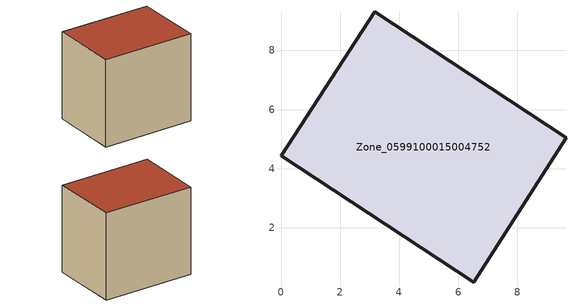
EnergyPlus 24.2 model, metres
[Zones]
Zone_0599100015004752
 floor ground (C_G): 0,4.44 3.18,9.31 9.65,5.04 6.53,0.15 z0.84
 wall outside (C_F): 0,4.44 6.53,0.15 9.65,5.04 3.18,9.31 0,4.44 z0.84:8.21
 roof outside (C_R): 3.18,9.31 0,4.44 6.53,0.15 9.65,5.04 z8.21
[BUILDING]
Pand.0599100015004752: North Axis=0; Terrain=City; Loads Convergence Tolerance Value=0.04; Temperature Convergence Tolerance Value=0.4; Solar Distribution=FullExterior; Maximum Number of Warmup Days=25; Minimum Number of Warmup Days=1
[Site:Location]
Rotterdam.The.Hague.AP_ZH_NLD Design_Conditions: Latitude=51.96; Longitude=4.45; Time Zone=1; Elevation=-4.5
[SITE:GROUNDTEMPERATURE:BUILDINGSURFACE]
18, 18, 18, 18, 18, 18, 18, 18, 18, 18, 18, 18
[MATERIAL] Thermal Absorptance=0.9; Solar Absorptance=0.7; Visible Absorptance=0.7
Name | Roughness | Thickness | Conductivity | Density | Specific Heat
G.TI.1965-1974 | MediumSmooth | 0.15 | 0.882353 | 540 | 1210
F.TI.1965-1974 | Rough | 0.3 | 0.697674 | 1920 | 840
R.TI.1965-1974 | MediumRough | 0.2 | 0.232558 | 1500 | 1000
[CONSTRUCTION]
C_G: G.TI.1965-1974
C_F: F.TI.1965-1974
C_R: R.TI.1965-1974
[ZONE]
Zone_0599100015004752: Type=1; Multiplier=1; Ceiling Height=Autocalculate; Volume=Autocalculate; Floor Area=autocalculate; Part of Total Floor Area=Yes
[ZONEINFILTRATION:DESIGNFLOWRATE]
Infil_Zone_0599100015004752: Zone or ZoneList or Space or SpaceList=Zone_0599100015004752; Schedule=AlwaysOn; Design Flow Rate Calculation Method=Flow/Area; Flow Rate per Floor Area=0.003; Constant Term Coefficient=1; Temperature Term Coefficient=0; Velocity Term Coefficient=0; Velocity Squared Term Coefficient=0
[HVACTEMPLATE:ZONE:IDEALLOADSAIRSYSTEM]
Zone_0599100015004752: Maximum Heating Supply Air Temperature=50; Minimum Cooling Supply Air Temperature=13; Maximum Heating Supply Air Humidity Ratio=0.0156; Minimum Cooling Supply Air Humidity Ratio=0.0077; Heating Limit=NoLimit; Cooling Limit=NoLimit; Dehumidification Control Type=ConstantSensibleHeatRatio; Cooling Sensible Heat Ratio=0.7; Dehumidification Setpoint=60; Humidification Control Type=None; Humidification Setpoint=30; Outdoor Air Method=None; Outdoor Air Flow Rate per Person=0.00944; Outdoor Air Flow Rate per Zone Floor Area=0; Outdoor Air Flow Rate per Zone=0; Demand Controlled Ventilation Type=None; Outdoor Air Economizer Type=NoEconomizer; Heat Recovery Type=None; Sensible Heat Recovery Effectiveness=0.7; Latent Heat Recovery Effectiveness=0.65
[ZONECONTROL:THERMOSTAT]
ThermostatControl_Zone_0599100015004752: Zone or ZoneList=Zone_0599100015004752; Control Type Schedule=DualSetpointControlType; Control 1=Thermostat_Zone_0599100015004752; Temperature Difference Between Cutout And Setpoint=0
[THERMOSTATSETPOINT:DUALSETPOINT]
Thermostat_Zone_0599100015004752: Heating Setpoint Temperature Schedule=HeatingSetpoint_Zone_0599100015004752; Cooling Setpoint Temperature Schedule=CoolingSetpoint_Zone_0599100015004752
[SCHEDULE:COMPACT]
HeatingSetpoint_Zone_0599100015004752: Through: 12/31, For: AllDays, Until: 24:00, 21
CoolingSetpoint_Zone_0599100015004752: Through: 12/31, For: AllDays, Until: 24:00, 24
DualSetpointControlType: Through: 12/31, For: AllDays, Until: 24:00, 4
AlwaysOn: Through: 12/31, For: AllDays, Until: 24:00, 1
